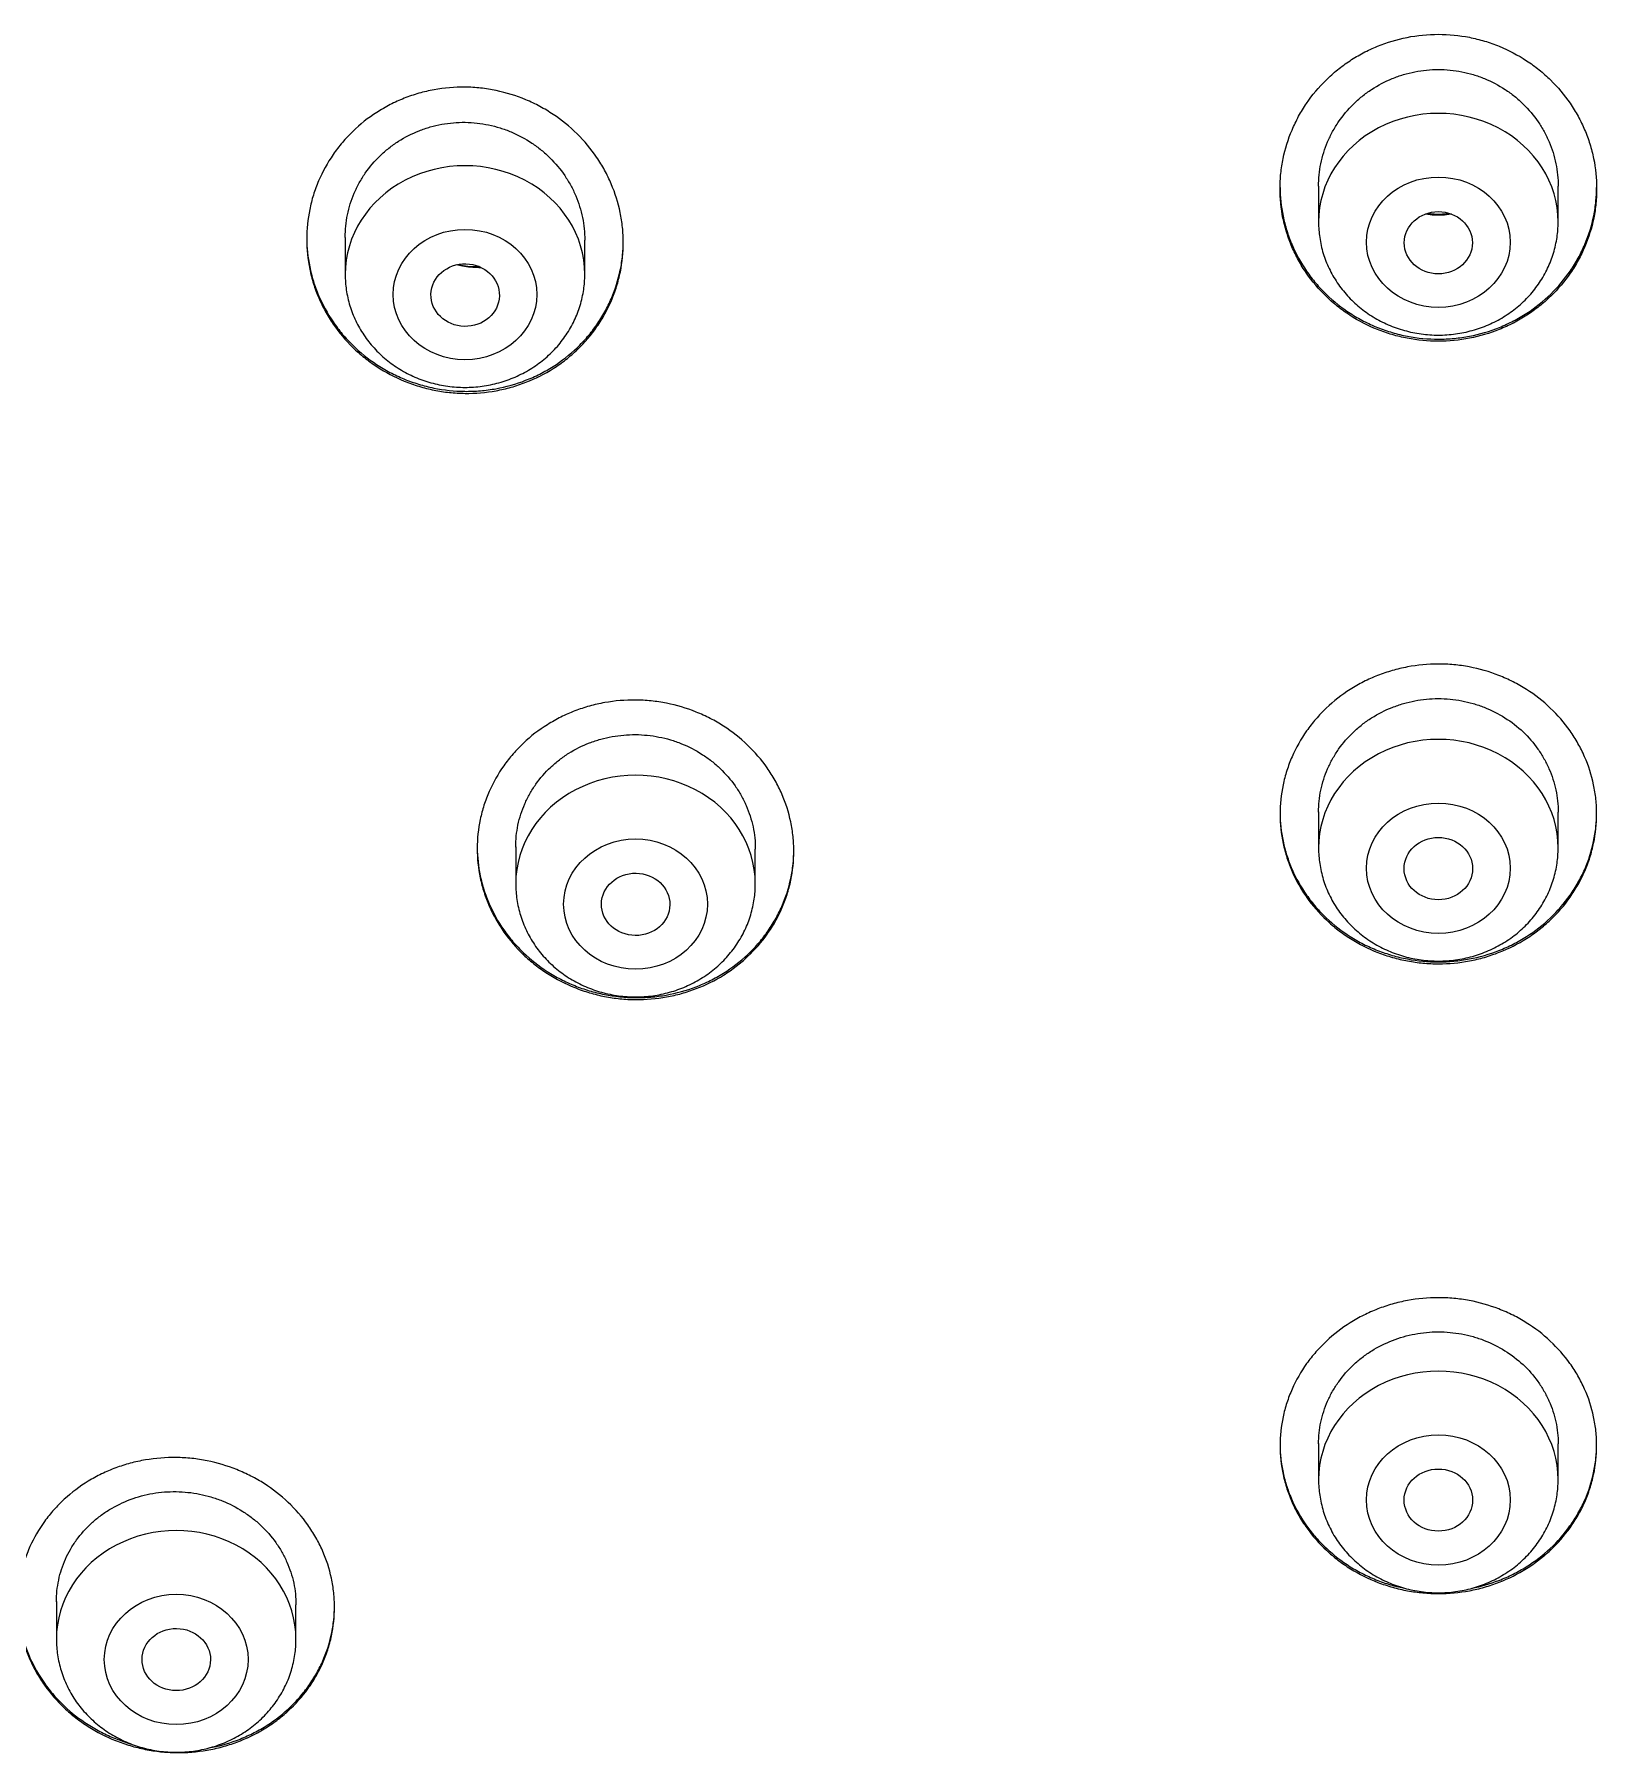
# Model space of a CAD drawing. Header units: millimetres. Extents: x 863 to 5283, y 810 to 2397.
# Drawn here: x 1634.404 to 1636.23, y 1445.844 to 1447.851 of the extents above; entities that cross this region are included whole.
import ezdxf

# ---------------------------------------------------------------- set-up
doc = ezdxf.new("R2010")
doc.units = ezdxf.units.MM
doc.layers.add('Wbudowane', color=175, linetype='Continuous')

# ---------------------------------------------------------------- blocks, each defined once
blk = doc.blocks.new('Z$W@#21058')
for p, q in [((19.72, 141.81), (19.72, 141.7681)), ((20, 141.7681), (20, 141.8098)), ((18.5825, 141.7502), (18.5825, 141.707)), ((18.8625, 141.707), (18.8625, 141.7469)), ((18.7391, 141.716), (18.7372, 141.716)), ((19.72, 141.079), (19.72, 141.0368)), ((20, 141.0368), (20, 141.0786)), ((18.7818, 141.0382), (18.7818, 140.9949)), ((19.0618, 140.9949), (19.0618, 141.0355)), ((19.72, 140.3409), (19.72, 140.2987)), ((20, 140.2987), (20, 140.3406)), ((18.245, 140.1565), (18.245, 140.1124)), ((18.525, 140.1124), (18.525, 140.1524))]:
    blk.add_line(p, q)
for centre, radius, start, end in [((19.8577, 141.8778), 0.1002, 263.7838, 265.7332), ((19.86, 141.8859), 0.1085, 264.8599, 275.1413), ((19.86, 141.8817), 0.1054, 264.8499, 275.1501), ((19.8623, 141.8778), 0.1003, 274.2695, 276.223), ((18.7368, 141.8188), 0.1028, 257.6804, 270.2715), ((18.7383, 141.8213), 0.1064, 270.2513, 271.6309)]:
    blk.add_arc(centre, radius, start, end)
for centre, end_param in [((19.86, 141.7681), 3.141598), ((18.7225, 141.707), 3.141598), ((19.86, 141.0368), 3.141593), ((18.9218, 140.9949), 3.141593), ((19.86, 140.2987), 3.141593), ((18.385, 140.1124), 3.141593)]:
    blk.add_ellipse(centre, major_axis=(0.14, 0), ratio=0.906308, start_param=0, end_param=end_param)
for centre, major_axis, ratio in [((19.86, 141.7445), (0.084, 0), 0.906308), ((19.86, 141.7438), (-0.0398, 0), 0.914508), ((18.7225, 141.6834), (0.084, 0), 0.906308), ((18.7227, 141.6827), (0.04, -0.001), 0.913562), ((19.86, 141.0131), (0.084, 0), 0.906308), ((18.9218, 140.9712), (0.084, 0), 0.906308), ((19.86, 141.0127), (0.04, 0), 0.910352), ((18.9219, 140.9709), (0.04, -0.0005), 0.909997), ((19.86, 140.275), (0.084, 0), 0.906308), ((19.86, 140.2749), (-0.04, 0), 0.907695), ((18.385, 140.0887), (0.084, 0), 0.906308), ((18.3851, 140.0886), (0.04, -0.0003), 0.907086)]:
    blk.add_ellipse(centre, major_axis=major_axis, ratio=ratio)
for points, knots in [([(19.86, 141.6288), (19.8477, 141.6288), (19.8356, 141.63), (19.8178, 141.6334), (19.8119, 141.6348), (19.8002, 141.6382), (19.7944, 141.6403), (19.7776, 141.647), (19.7669, 141.6525), (19.7518, 141.6623), (19.7469, 141.6658), (19.7375, 141.6733), (19.733, 141.6772), (19.7203, 141.6896), (19.7126, 141.6986), (19.7025, 141.7132), (19.6994, 141.7183), (19.6937, 141.7286), (19.6886, 141.7391), (19.6846, 141.75), (19.6811, 141.7612), (19.6796, 141.7669), (19.6761, 141.7841), (19.675, 141.7957), (19.675, 141.8131), (19.6753, 141.819), (19.6765, 141.8307), (19.6774, 141.8365), (19.6809, 141.8536), (19.6844, 141.8648), (19.6913, 141.881), (19.6939, 141.8864), (19.6996, 141.8968), (19.7026, 141.9018), (19.7126, 141.9164), (19.7202, 141.9255), (19.7331, 141.9382), (19.7376, 141.9422), (19.7469, 141.9497), (19.7566, 141.9568), (19.7669, 141.9629), (19.7776, 141.9685), (19.7832, 141.9711), (19.8, 141.978), (19.8116, 141.9815), (19.8354, 141.9862), (19.8477, 141.9874), (19.86, 141.9874)], [0, 0, 0, 0, 0.0625, 0.0625, 0.09375, 0.09375, 0.125, 0.125, 0.1875, 0.1875, 0.21875, 0.21875, 0.25, 0.25, 0.3125, 0.3125, 0.34375, 0.34375, 0.375, 0.40625, 0.40625, 0.4375, 0.4375, 0.5, 0.5, 0.53125, 0.53125, 0.5625, 0.5625, 0.625, 0.625, 0.65625, 0.65625, 0.6875, 0.6875, 0.75, 0.75, 0.78125, 0.78125, 0.8125, 0.84375, 0.84375, 0.875, 0.875, 0.9375, 0.9375, 1, 1, 1, 1]), ([(19.86, 141.9874), (19.8723, 141.9874), (19.8844, 141.9862), (19.9022, 141.9827), (19.9081, 141.9812), (19.9197, 141.9778), (19.9255, 141.9757), (19.9424, 141.9688), (19.953, 141.9632), (19.9681, 141.9533), (19.973, 141.9498), (19.9824, 141.9422), (19.9869, 141.9382), (19.9996, 141.9257), (20.0072, 141.9166), (20.0173, 141.9019), (20.0205, 141.8968), (20.0261, 141.8864), (20.0312, 141.8759), (20.0353, 141.8649), (20.0388, 141.8537), (20.0403, 141.8479), (20.0438, 141.8307), (20.045, 141.8191), (20.045, 141.8017), (20.0447, 141.7959), (20.0436, 141.7842), (20.0427, 141.7784), (20.0392, 141.7612), (20.0357, 141.7501), (20.0289, 141.734), (20.0263, 141.7286), (20.0206, 141.7183), (20.0175, 141.7133), (20.0075, 141.6988), (19.9999, 141.6898), (19.987, 141.6772), (19.9825, 141.6733), (19.9732, 141.6659), (19.9635, 141.6589), (19.9531, 141.6529), (19.9424, 141.6473), (19.9368, 141.6448), (19.92, 141.638), (19.9084, 141.6346), (19.8846, 141.63), (19.8723, 141.6288), (19.86, 141.6288)], [0, 0, 0, 0, 0.0625, 0.0625, 0.09375, 0.09375, 0.125, 0.125, 0.1875, 0.1875, 0.21875, 0.21875, 0.25, 0.25, 0.3125, 0.3125, 0.34375, 0.34375, 0.375, 0.40625, 0.40625, 0.4375, 0.4375, 0.5, 0.5, 0.53125, 0.53125, 0.5625, 0.5625, 0.625, 0.625, 0.65625, 0.65625, 0.6875, 0.6875, 0.75, 0.75, 0.78125, 0.78125, 0.8125, 0.84375, 0.84375, 0.875, 0.875, 0.9375, 0.9375, 1, 1, 1, 1]), ([(19.72, 141.8098), (19.72, 141.8098), (19.72, 141.8099), (19.72, 141.8188), (19.7209, 141.8276), (19.7236, 141.8406), (19.7247, 141.845), (19.7274, 141.8535), (19.7304, 141.8618), (19.7343, 141.8698), (19.7386, 141.8776), (19.7409, 141.8815), (19.7486, 141.8927), (19.7543, 141.8996), (19.764, 141.909), (19.7673, 141.912), (19.7744, 141.9178), (19.7782, 141.9205), (19.7896, 141.928), (19.7976, 141.9322), (19.8104, 141.9374), (19.8147, 141.939), (19.8236, 141.9416), (19.8281, 141.9427), (19.8416, 141.9454), (19.8507, 141.9463), (19.8646, 141.9463), (19.8692, 141.946), (19.8784, 141.9451), (19.8875, 141.9438), (19.8964, 141.9416), (19.9052, 141.939), (19.9096, 141.9374), (19.9224, 141.9322), (19.9304, 141.928), (19.9418, 141.9205), (19.9455, 141.9178), (19.9526, 141.9121), (19.956, 141.909), (19.9657, 141.8996), (19.9715, 141.8927), (19.9791, 141.8815), (19.9814, 141.8776), (19.9857, 141.8698), (19.9896, 141.8618), (19.9927, 141.8535), (19.9953, 141.845), (19.9964, 141.8406), (19.9991, 141.8275), (20, 141.8187), (20, 141.8098)], [0, 0, 0, 0, 0.000538, 0.000538, 0.063005, 0.063005, 0.094238, 0.094238, 0.125471, 0.156704, 0.156704, 0.187937, 0.187937, 0.250404, 0.250404, 0.281637, 0.281637, 0.31287, 0.31287, 0.375336, 0.375336, 0.40657, 0.40657, 0.437803, 0.437803, 0.500269, 0.500269, 0.531502, 0.531502, 0.562735, 0.593969, 0.593969, 0.625202, 0.625202, 0.687668, 0.687668, 0.718901, 0.718901, 0.750135, 0.750135, 0.812601, 0.812601, 0.843834, 0.843834, 0.875067, 0.9063, 0.9063, 0.937534, 0.937534, 1, 1, 1, 1]), ([(18.5375, 141.748), (18.5375, 141.7598), (18.5387, 141.7713), (18.5422, 141.7884), (18.5436, 141.794), (18.5471, 141.8052), (18.5492, 141.8108), (18.5561, 141.827), (18.5617, 141.8372), (18.5717, 141.8518), (18.5753, 141.8565), (18.5831, 141.8656), (18.5871, 141.8699), (18.5999, 141.8823), (18.6092, 141.8897), (18.6244, 141.8994), (18.6297, 141.9025), (18.6404, 141.908), (18.6513, 141.9129), (18.6627, 141.9168), (18.6744, 141.9201), (18.6803, 141.9215), (18.6984, 141.9248), (18.7104, 141.9258), (18.7286, 141.9256), (18.7347, 141.9252), (18.7469, 141.9239), (18.7529, 141.9229), (18.7708, 141.9192), (18.7823, 141.9156), (18.7992, 141.9086), (18.8047, 141.906), (18.8154, 141.9002), (18.8206, 141.8971), (18.8356, 141.8872), (18.8449, 141.8796), (18.8621, 141.8626), (18.8697, 141.8535), (18.8797, 141.8388), (18.8828, 141.8338), (18.8885, 141.8234), (18.8911, 141.818), (18.898, 141.8017), (18.9015, 141.7906), (18.9051, 141.7735), (18.906, 141.7677), (18.9072, 141.756), (18.9075, 141.7501), (18.9075, 141.7327), (18.9064, 141.7212), (18.9029, 141.7041), (18.9014, 141.6984), (18.898, 141.6873), (18.8939, 141.6764), (18.8888, 141.6659), (18.8832, 141.6557), (18.8801, 141.6507), (18.87, 141.6361), (18.8623, 141.6272), (18.8496, 141.615), (18.8451, 141.6111), (18.8357, 141.6037), (18.8308, 141.6002), (18.8156, 141.5906), (18.805, 141.5852), (18.7881, 141.5787), (18.7823, 141.5767), (18.7706, 141.5734), (18.7647, 141.5721), (18.7469, 141.5688), (18.7348, 141.5678), (18.7164, 141.568), (18.7103, 141.5683), (18.6982, 141.5696), (18.6863, 141.5714), (18.6745, 141.5744), (18.6629, 141.5779), (18.6571, 141.58), (18.6402, 141.5869), (18.6296, 141.5925), (18.6145, 141.6024), (18.6096, 141.6059), (18.6002, 141.6135), (18.5957, 141.6174), (18.5829, 141.6299), (18.5753, 141.6389), (18.5652, 141.6536), (18.5621, 141.6587), (18.5564, 141.669), (18.5513, 141.6796), (18.5472, 141.6905), (18.5437, 141.7016), (18.5422, 141.7073), (18.5387, 141.7246), (18.5375, 141.7363), (18.5375, 141.748)], [0, 0, 0, 0, 0.03125, 0.03125, 0.046875, 0.046875, 0.0625, 0.0625, 0.09375, 0.09375, 0.109375, 0.109375, 0.125, 0.125, 0.15625, 0.15625, 0.171875, 0.171875, 0.1875, 0.203125, 0.203125, 0.21875, 0.21875, 0.25, 0.25, 0.265625, 0.265625, 0.28125, 0.28125, 0.3125, 0.3125, 0.328125, 0.328125, 0.34375, 0.34375, 0.375, 0.375, 0.40625, 0.40625, 0.421875, 0.421875, 0.4375, 0.4375, 0.46875, 0.46875, 0.484375, 0.484375, 0.5, 0.5, 0.53125, 0.53125, 0.546875, 0.546875, 0.5625, 0.578125, 0.578125, 0.59375, 0.59375, 0.625, 0.625, 0.640625, 0.640625, 0.65625, 0.65625, 0.6875, 0.6875, 0.703125, 0.703125, 0.71875, 0.71875, 0.75, 0.75, 0.765625, 0.765625, 0.78125, 0.796875, 0.796875, 0.8125, 0.8125, 0.84375, 0.84375, 0.859375, 0.859375, 0.875, 0.875, 0.90625, 0.90625, 0.921875, 0.921875, 0.9375, 0.953125, 0.953125, 0.96875, 0.96875, 1, 1, 1, 1]), ([(18.5825, 141.75), (18.5825, 141.7501), (18.5825, 141.7502), (18.5825, 141.759), (18.5834, 141.7678), (18.5861, 141.7808), (18.5872, 141.7851), (18.5898, 141.7936), (18.5929, 141.8019), (18.5968, 141.8098), (18.6011, 141.8176), (18.6034, 141.8214), (18.6111, 141.8325), (18.6169, 141.8393), (18.6266, 141.8487), (18.63, 141.8516), (18.6371, 141.8573), (18.6408, 141.8599), (18.6523, 141.8673), (18.6603, 141.8714), (18.6731, 141.8764), (18.6775, 141.8779), (18.6863, 141.8804), (18.6908, 141.8814), (18.7043, 141.8839), (18.7134, 141.8847), (18.7274, 141.8845), (18.732, 141.8842), (18.7411, 141.8832), (18.7502, 141.8817), (18.7591, 141.8794), (18.7679, 141.8767), (18.7723, 141.8751), (18.785, 141.8697), (18.793, 141.8654), (18.8044, 141.8578), (18.8081, 141.8551), (18.8152, 141.8493), (18.8186, 141.8463), (18.8282, 141.8367), (18.834, 141.8298), (18.8416, 141.8186), (18.8439, 141.8147), (18.8482, 141.8069), (18.8521, 141.7989), (18.8551, 141.7905), (18.8578, 141.7821), (18.8589, 141.7777), (18.8616, 141.7646), (18.8625, 141.7558), (18.8625, 141.7469)], [0, 0, 0, 0, 0.000458, 0.000458, 0.062929, 0.062929, 0.094165, 0.094165, 0.125401, 0.156636, 0.156636, 0.187872, 0.187872, 0.250343, 0.250343, 0.281579, 0.281579, 0.312815, 0.312815, 0.375286, 0.375286, 0.406522, 0.406522, 0.437758, 0.437758, 0.500229, 0.500229, 0.531465, 0.531465, 0.5627, 0.593936, 0.593936, 0.625172, 0.625172, 0.687643, 0.687643, 0.718879, 0.718879, 0.750114, 0.750114, 0.812586, 0.812586, 0.843822, 0.843822, 0.875057, 0.906293, 0.906293, 0.937529, 0.937529, 1, 1, 1, 1]), ([(19.675, 141.8086), (19.6751, 141.7972), (19.6763, 141.786), (19.6797, 141.7694), (19.6811, 141.7637), (19.6846, 141.7525), (19.6867, 141.7469), (19.6936, 141.7307), (19.6992, 141.7205), (19.7093, 141.7059), (19.7129, 141.7012), (19.7206, 141.6921), (19.7247, 141.6878), (19.7375, 141.6754), (19.7468, 141.668), (19.762, 141.6582), (19.7672, 141.6551), (19.778, 141.6496), (19.7889, 141.6446), (19.8003, 141.6407), (19.8119, 141.6372), (19.8179, 141.6358), (19.8359, 141.6324), (19.848, 141.6312), (19.8662, 141.6312), (19.8723, 141.6315), (19.8845, 141.6327), (19.8905, 141.6336), (19.9084, 141.637), (19.92, 141.6405), (19.9369, 141.6472), (19.9424, 141.6498), (19.9532, 141.6553), (19.9584, 141.6584), (19.9734, 141.6681), (19.9827, 141.6756), (20, 141.6923), (20.0076, 141.7013), (20.0176, 141.7159), (20.0206, 141.7209), (20.0263, 141.7312), (20.0289, 141.7366), (20.0358, 141.7528), (20.0392, 141.7639), (20.0427, 141.7811), (20.0436, 141.7869), (20.0447, 141.7979), (20.0449, 141.8031), (20.045, 141.8083)], [0, 0, 0, 0, 0.0606262, 0.0606262, 0.0920581, 0.0920581, 0.1234901, 0.1234901, 0.186354, 0.186354, 0.217786, 0.217786, 0.2492179, 0.2492179, 0.3120819, 0.3120819, 0.3435138, 0.3435138, 0.3749458, 0.4063778, 0.4063778, 0.4378097, 0.4378097, 0.5006737, 0.5006737, 0.5321056, 0.5321056, 0.5635376, 0.5635376, 0.6264015, 0.6264015, 0.6578335, 0.6578335, 0.6892654, 0.6892654, 0.7521294, 0.7521294, 0.8149933, 0.8149933, 0.8464253, 0.8464253, 0.8778572, 0.8778572, 0.9407211, 0.9407211, 0.9721531, 0.9721531, 1, 1, 1, 1]), ([(19.72, 141.7681), (19.72, 141.7614), (19.7209, 141.7501), (19.725, 141.7311), (19.7319, 141.7137), (19.7415, 141.6969), (19.7534, 141.6817), (19.7676, 141.6682), (19.7836, 141.6568), (19.8013, 141.6477), (19.8202, 141.641), (19.8399, 141.6369), (19.86, 141.6355), (19.8801, 141.6369), (19.8998, 141.641), (19.9187, 141.6477), (19.9364, 141.6568), (19.9525, 141.6683), (19.9667, 141.6818), (19.9786, 141.697), (19.9881, 141.7139), (19.995, 141.7314), (19.9991, 141.7502), (20, 141.7615), (20, 141.7681)], [0, 0, 0, 0, 0.043416, 0.088242, 0.133206, 0.178365, 0.223751, 0.269371, 0.315209, 0.361231, 0.407394, 0.453652, 0.499964, 0.546286, 0.592577, 0.638793, 0.684885, 0.730809, 0.776522, 0.822, 0.867242, 0.912272, 0.95714, 1, 1, 1, 1]), ([(18.5375, 141.7493), (18.5376, 141.738), (18.5388, 141.7268), (18.5422, 141.7102), (18.5436, 141.7045), (18.5471, 141.6933), (18.5492, 141.6877), (18.5561, 141.6715), (18.5617, 141.6612), (18.5717, 141.6466), (18.5753, 141.6418), (18.583, 141.6327), (18.5871, 141.6283), (18.5998, 141.6158), (18.6091, 141.6083), (18.6242, 141.5984), (18.6295, 141.5953), (18.6402, 141.5896), (18.6511, 141.5845), (18.6625, 141.5804), (18.6741, 141.5769), (18.68, 141.5754), (18.6981, 141.5717), (18.7101, 141.5705), (18.7283, 141.5702), (18.7344, 141.5704), (18.7466, 141.5715), (18.7527, 141.5723), (18.7706, 141.5755), (18.7822, 141.5788), (18.799, 141.5853), (18.8046, 141.5878), (18.8154, 141.5932), (18.8206, 141.5962), (18.8356, 141.6057), (18.845, 141.613), (18.858, 141.6254), (18.862, 141.6297), (18.8697, 141.6387), (18.8768, 141.6479), (18.883, 141.6579), (18.8887, 141.6681), (18.8913, 141.6735), (18.8982, 141.6896), (18.9017, 141.7007), (18.9052, 141.7177), (18.9061, 141.7235), (18.9072, 141.7348), (18.9075, 141.7402), (18.9075, 141.7456)], [0, 0, 0, 0, 0.060486, 0.060486, 0.091879, 0.091879, 0.123272, 0.123272, 0.186059, 0.186059, 0.217452, 0.217452, 0.248845, 0.248845, 0.311631, 0.311631, 0.343025, 0.343025, 0.374418, 0.405811, 0.405811, 0.437204, 0.437204, 0.499991, 0.499991, 0.531384, 0.531384, 0.562777, 0.562777, 0.625564, 0.625564, 0.656957, 0.656957, 0.68835, 0.68835, 0.751137, 0.751137, 0.78253, 0.78253, 0.813923, 0.845316, 0.845316, 0.876709, 0.876709, 0.939496, 0.939496, 0.970889, 0.970889, 1, 1, 1, 1]), ([(18.7388, 141.7149), (18.7323, 141.7149), (18.7258, 141.7154), (18.7172, 141.717), (18.7148, 141.7175), (18.7125, 141.7181)], [0, 0, 0, 0, 0.726371, 0.726371, 1, 1, 1, 1]), ([(18.5825, 141.707), (18.5825, 141.7003), (18.5834, 141.689), (18.5875, 141.67), (18.5944, 141.6526), (18.6039, 141.6358), (18.6159, 141.6206), (18.6301, 141.6071), (18.6461, 141.5957), (18.6638, 141.5865), (18.6826, 141.5799), (18.7023, 141.5758), (18.7225, 141.5744), (18.7426, 141.5758), (18.7623, 141.5799), (18.7812, 141.5866), (18.7989, 141.5957), (18.815, 141.6072), (18.8292, 141.6207), (18.8411, 141.6359), (18.8506, 141.6528), (18.8575, 141.6702), (18.8616, 141.6891), (18.8625, 141.7004), (18.8625, 141.707)], [0, 0, 0, 0, 0.043416, 0.088242, 0.133206, 0.178365, 0.223751, 0.269371, 0.315209, 0.361231, 0.407394, 0.453652, 0.499964, 0.546286, 0.592577, 0.638793, 0.684885, 0.730809, 0.776522, 0.822, 0.867242, 0.912272, 0.95714, 1, 1, 1, 1]), ([(19.675, 141.0764), (19.675, 141.0879), (19.6762, 141.0993), (19.6797, 141.116), (19.6812, 141.1216), (19.6847, 141.1326), (19.6867, 141.138), (19.6937, 141.1539), (19.6993, 141.164), (19.7094, 141.1783), (19.713, 141.1829), (19.7207, 141.1918), (19.7248, 141.1961), (19.7376, 141.2082), (19.7469, 141.2155), (19.762, 141.2252), (19.7673, 141.2282), (19.778, 141.2336), (19.7889, 141.2385), (19.8003, 141.2424), (19.8118, 141.2457), (19.8178, 141.2471), (19.8357, 141.2505), (19.8478, 141.2517), (19.8659, 141.2517), (19.872, 141.2514), (19.8841, 141.2503), (19.8902, 141.2494), (19.908, 141.2461), (19.9196, 141.2427), (19.9364, 141.2361), (19.9419, 141.2336), (19.9527, 141.2282), (19.9579, 141.2252), (19.9729, 141.2157), (19.9822, 141.2084), (19.9995, 141.1921), (20.0072, 141.1832), (20.0172, 141.1689), (20.0203, 141.164), (20.026, 141.1539), (20.0286, 141.1487), (20.0356, 141.1328), (20.0391, 141.1219), (20.0426, 141.1051), (20.0435, 141.0994), (20.0447, 141.0879), (20.045, 141.0822), (20.045, 141.0651), (20.0438, 141.0538), (20.0403, 141.0369), (20.0389, 141.0312), (20.0354, 141.0203), (20.0313, 141.0096), (20.0262, 140.9992), (20.0205, 140.9892), (20.0174, 140.9842), (20.0073, 140.9698), (19.9996, 140.961), (19.9869, 140.9489), (19.9824, 140.945), (19.973, 140.9377), (19.9681, 140.9342), (19.953, 140.9247), (19.9424, 140.9193), (19.9256, 140.9127), (19.9198, 140.9107), (19.9081, 140.9073), (19.9023, 140.9059), (19.8845, 140.9026), (19.8725, 140.9014), (19.8541, 140.9014), (19.848, 140.9017), (19.836, 140.9028), (19.824, 140.9045), (19.8123, 140.9072), (19.8006, 140.9106), (19.7948, 140.9125), (19.778, 140.9191), (19.7673, 140.9245), (19.7523, 140.934), (19.7474, 140.9374), (19.7379, 140.9448), (19.7334, 140.9486), (19.7206, 140.9607), (19.713, 140.9695), (19.7028, 140.9838), (19.6997, 140.9888), (19.694, 140.9989), (19.6888, 141.0092), (19.6848, 141.0199), (19.6813, 141.0309), (19.6798, 141.0365), (19.6762, 141.0534), (19.675, 141.0648), (19.675, 141.0764)], [0, 0, 0, 0, 0.03125, 0.03125, 0.046875, 0.046875, 0.0625, 0.0625, 0.09375, 0.09375, 0.109375, 0.109375, 0.125, 0.125, 0.15625, 0.15625, 0.171875, 0.171875, 0.1875, 0.203125, 0.203125, 0.21875, 0.21875, 0.25, 0.25, 0.265625, 0.265625, 0.28125, 0.28125, 0.3125, 0.3125, 0.328125, 0.328125, 0.34375, 0.34375, 0.375, 0.375, 0.40625, 0.40625, 0.421875, 0.421875, 0.4375, 0.4375, 0.46875, 0.46875, 0.484375, 0.484375, 0.5, 0.5, 0.53125, 0.53125, 0.546875, 0.546875, 0.5625, 0.578125, 0.578125, 0.59375, 0.59375, 0.625, 0.625, 0.640625, 0.640625, 0.65625, 0.65625, 0.6875, 0.6875, 0.703125, 0.703125, 0.71875, 0.71875, 0.75, 0.75, 0.765625, 0.765625, 0.78125, 0.796875, 0.796875, 0.8125, 0.8125, 0.84375, 0.84375, 0.859375, 0.859375, 0.875, 0.875, 0.90625, 0.90625, 0.921875, 0.921875, 0.9375, 0.953125, 0.953125, 0.96875, 0.96875, 1, 1, 1, 1]), ([(18.7368, 141.0361), (18.7368, 141.0476), (18.738, 141.0589), (18.7415, 141.0757), (18.7429, 141.0812), (18.7465, 141.0921), (18.7485, 141.0976), (18.7555, 141.1134), (18.7611, 141.1234), (18.7712, 141.1376), (18.7748, 141.1422), (18.7826, 141.1511), (18.7866, 141.1553), (18.7994, 141.1674), (18.8087, 141.1745), (18.8239, 141.184), (18.8292, 141.187), (18.8399, 141.1923), (18.8508, 141.1971), (18.8622, 141.2009), (18.8738, 141.2041), (18.8798, 141.2055), (18.8977, 141.2087), (18.9097, 141.2097), (18.9279, 141.2096), (18.9339, 141.2092), (18.9461, 141.208), (18.9521, 141.2071), (18.97, 141.2035), (18.9815, 141.2001), (18.9983, 141.1934), (19.0038, 141.1908), (19.0146, 141.1853), (19.0197, 141.1823), (19.0348, 141.1726), (19.0441, 141.1653), (19.0613, 141.1488), (19.069, 141.1399), (19.079, 141.1256), (19.0821, 141.1207), (19.0878, 141.1105), (19.0904, 141.1052), (19.0974, 141.0893), (19.1008, 141.0784), (19.1044, 141.0616), (19.1053, 141.0559), (19.1065, 141.0444), (19.1068, 141.0387), (19.1068, 141.0216), (19.1056, 141.0103), (19.1021, 140.9934), (19.1006, 140.9878), (19.0971, 140.9769), (19.0931, 140.9662), (19.0879, 140.9559), (19.0823, 140.9459), (19.0791, 140.941), (19.069, 140.9267), (19.0613, 140.9179), (19.0486, 140.9059), (19.0441, 140.9021), (19.0347, 140.8949), (19.0298, 140.8915), (19.0146, 140.882), (19.004, 140.8767), (18.9872, 140.8703), (18.9814, 140.8684), (18.9698, 140.8651), (18.9639, 140.8638), (18.9461, 140.8606), (18.9341, 140.8596), (18.9157, 140.8597), (18.9096, 140.86), (18.8976, 140.8613), (18.8856, 140.863), (18.8739, 140.8659), (18.8623, 140.8693), (18.8565, 140.8714), (18.8396, 140.8781), (18.829, 140.8836), (18.814, 140.8932), (18.8091, 140.8967), (18.7996, 140.9041), (18.7951, 140.908), (18.7824, 140.9202), (18.7747, 140.929), (18.7646, 140.9434), (18.7615, 140.9484), (18.7558, 140.9585), (18.7506, 140.9689), (18.7465, 140.9796), (18.743, 140.9906), (18.7415, 140.9961), (18.738, 141.0131), (18.7368, 141.0245), (18.7368, 141.0361)], [0, 0, 0, 0, 0.03125, 0.03125, 0.046875, 0.046875, 0.0625, 0.0625, 0.09375, 0.09375, 0.109375, 0.109375, 0.125, 0.125, 0.15625, 0.15625, 0.171875, 0.171875, 0.1875, 0.203125, 0.203125, 0.21875, 0.21875, 0.25, 0.25, 0.265625, 0.265625, 0.28125, 0.28125, 0.3125, 0.3125, 0.328125, 0.328125, 0.34375, 0.34375, 0.375, 0.375, 0.40625, 0.40625, 0.421875, 0.421875, 0.4375, 0.4375, 0.46875, 0.46875, 0.484375, 0.484375, 0.5, 0.5, 0.53125, 0.53125, 0.546875, 0.546875, 0.5625, 0.578125, 0.578125, 0.59375, 0.59375, 0.625, 0.625, 0.640625, 0.640625, 0.65625, 0.65625, 0.6875, 0.6875, 0.703125, 0.703125, 0.71875, 0.71875, 0.75, 0.75, 0.765625, 0.765625, 0.78125, 0.796875, 0.796875, 0.8125, 0.8125, 0.84375, 0.84375, 0.859375, 0.859375, 0.875, 0.875, 0.90625, 0.90625, 0.921875, 0.921875, 0.9375, 0.953125, 0.953125, 0.96875, 0.96875, 1, 1, 1, 1]), ([(19.72, 141.0786), (19.72, 141.0873), (19.7209, 141.0958), (19.7235, 141.1086), (19.7247, 141.1129), (19.7273, 141.1212), (19.7304, 141.1293), (19.7343, 141.1371), (19.7386, 141.1447), (19.7409, 141.1485), (19.7486, 141.1594), (19.7544, 141.1661), (19.764, 141.1753), (19.7674, 141.1782), (19.7745, 141.1838), (19.7782, 141.1864), (19.7897, 141.1936), (19.7977, 141.1977), (19.8104, 141.2027), (19.8148, 141.2042), (19.8236, 141.2068), (19.8281, 141.2078), (19.8415, 141.2104), (19.8506, 141.2113), (19.8645, 141.2113), (19.8691, 141.2111), (19.8782, 141.2102), (19.8873, 141.2089), (19.8962, 141.2068), (19.905, 141.2043), (19.9093, 141.2028), (19.9221, 141.1978), (19.9301, 141.1937), (19.9454, 141.1841), (19.9526, 141.1785), (19.9655, 141.1662), (19.9713, 141.1596), (19.9789, 141.1487), (19.9813, 141.1449), (19.9856, 141.1373), (19.9895, 141.1295), (19.9926, 141.1214), (19.9953, 141.1131), (19.9964, 141.1089), (19.9991, 141.096), (20, 141.0874), (20, 141.0786)], [0, 0, 0, 0, 0.0624569, 0.0624569, 0.0937084, 0.0937084, 0.1249598, 0.1562112, 0.1562112, 0.1874627, 0.1874627, 0.2499656, 0.2499656, 0.281217, 0.281217, 0.3124684, 0.3124684, 0.3749713, 0.3749713, 0.4062227, 0.4062227, 0.4374742, 0.4374742, 0.499977, 0.499977, 0.5312285, 0.5312285, 0.5624799, 0.5937313, 0.5937313, 0.6249828, 0.6249828, 0.6874856, 0.6874856, 0.7499885, 0.7499885, 0.8124914, 0.8124914, 0.8437428, 0.8437428, 0.8749943, 0.9062457, 0.9062457, 0.9374971, 0.9374971, 1, 1, 1, 1]), ([(18.7818, 141.0379), (18.7818, 141.0465), (18.7827, 141.0551), (18.7853, 141.0678), (18.7865, 141.0721), (18.7891, 141.0804), (18.7922, 141.0885), (18.7961, 141.0962), (18.8004, 141.1038), (18.8027, 141.1076), (18.8104, 141.1184), (18.8162, 141.125), (18.8259, 141.1341), (18.8293, 141.137), (18.8364, 141.1425), (18.8401, 141.1451), (18.8515, 141.1523), (18.8596, 141.1563), (18.8723, 141.1612), (18.8767, 141.1626), (18.8855, 141.1651), (18.89, 141.1661), (18.9034, 141.1685), (18.9125, 141.1693), (18.9264, 141.1692), (18.931, 141.1689), (18.9401, 141.168), (18.9492, 141.1666), (18.9581, 141.1645), (18.9669, 141.1619), (18.9712, 141.1603), (18.984, 141.1552), (18.992, 141.1511), (19.0034, 141.1437), (19.0071, 141.1411), (19.0142, 141.1355), (19.0176, 141.1326), (19.0273, 141.1233), (19.0331, 141.1166), (19.0407, 141.1057), (19.0431, 141.1019), (19.0474, 141.0942), (19.0513, 141.0864), (19.0544, 141.0783), (19.057, 141.07), (19.0582, 141.0657), (19.0609, 141.0529), (19.0618, 141.0442), (19.0618, 141.0355)], [0, 0, 0, 0, 0.0624524, 0.0624524, 0.093704, 0.093704, 0.1249556, 0.1562071, 0.1562071, 0.1874587, 0.1874587, 0.2499619, 0.2499619, 0.2812135, 0.2812135, 0.3124651, 0.3124651, 0.3749683, 0.3749683, 0.4062198, 0.4062198, 0.4374714, 0.4374714, 0.4999746, 0.4999746, 0.5312262, 0.5312262, 0.5624778, 0.5937294, 0.5937294, 0.624981, 0.624981, 0.6874841, 0.6874841, 0.7187357, 0.7187357, 0.7499873, 0.7499873, 0.8124905, 0.8124905, 0.8437421, 0.8437421, 0.8749937, 0.9062452, 0.9062452, 0.9374968, 0.9374968, 1, 1, 1, 1]), ([(19.675, 141.0777), (19.6751, 141.0665), (19.6763, 141.0555), (19.6797, 141.0391), (19.6812, 141.0335), (19.6847, 141.0225), (19.6867, 141.0171), (19.6937, 141.0012), (19.6993, 140.9912), (19.7094, 140.9769), (19.713, 140.9723), (19.7207, 140.9633), (19.7248, 140.9591), (19.7376, 140.947), (19.7469, 140.9397), (19.7621, 140.9301), (19.7673, 140.9271), (19.778, 140.9217), (19.7889, 140.9168), (19.8003, 140.913), (19.8119, 140.9096), (19.8178, 140.9082), (19.8358, 140.9048), (19.8478, 140.9037), (19.866, 140.9037), (19.872, 140.904), (19.8842, 140.9051), (19.8902, 140.906), (19.9081, 140.9093), (19.9196, 140.9126), (19.9364, 140.9192), (19.942, 140.9217), (19.9527, 140.9271), (19.9579, 140.9301), (19.9729, 140.9396), (19.9823, 140.9469), (19.9995, 140.9632), (20.0072, 140.9721), (20.0172, 140.9863), (20.0203, 140.9912), (20.026, 141.0013), (20.0287, 141.0065), (20.0356, 141.0224), (20.0391, 141.0333), (20.0426, 141.0501), (20.0435, 141.0558), (20.0447, 141.067), (20.045, 141.0724), (20.045, 141.0778)], [0, 0, 0, 0, 0.060854, 0.060854, 0.092216, 0.092216, 0.123577, 0.123577, 0.186301, 0.186301, 0.217663, 0.217663, 0.249025, 0.249025, 0.311748, 0.311748, 0.34311, 0.34311, 0.374472, 0.405834, 0.405834, 0.437195, 0.437195, 0.499919, 0.499919, 0.531281, 0.531281, 0.562642, 0.562642, 0.625366, 0.625366, 0.656728, 0.656728, 0.68809, 0.68809, 0.750813, 0.750813, 0.813537, 0.813537, 0.844899, 0.844899, 0.87626, 0.87626, 0.938984, 0.938984, 0.970346, 0.970346, 1, 1, 1, 1]), ([(18.7368, 141.0371), (18.7369, 141.026), (18.7381, 141.0151), (18.7415, 140.9987), (18.7429, 140.9932), (18.7464, 140.9822), (18.7485, 140.9767), (18.7554, 140.9608), (18.7611, 140.9507), (18.7711, 140.9364), (18.7747, 140.9317), (18.7825, 140.9228), (18.7865, 140.9185), (18.7993, 140.9063), (18.8086, 140.8989), (18.8237, 140.8892), (18.829, 140.8862), (18.8397, 140.8807), (18.8506, 140.8757), (18.8619, 140.8717), (18.8735, 140.8683), (18.8795, 140.8668), (18.8974, 140.8633), (18.9094, 140.8621), (18.9276, 140.8619), (18.9336, 140.8621), (18.9458, 140.8631), (18.9518, 140.8639), (18.9697, 140.8671), (18.9812, 140.8703), (18.9981, 140.8767), (19.0036, 140.8792), (19.0144, 140.8845), (19.0196, 140.8874), (19.0346, 140.8968), (19.044, 140.9039), (19.0569, 140.9161), (19.061, 140.9203), (19.0687, 140.9291), (19.0759, 140.9382), (19.0821, 140.9479), (19.0878, 140.958), (19.0904, 140.9632), (19.0974, 140.979), (19.1009, 140.9899), (19.1044, 141.0066), (19.1053, 141.0123), (19.1065, 141.0235), (19.1068, 141.0289), (19.1068, 141.0343)], [0, 0, 0, 0, 0.060426, 0.060426, 0.091796, 0.091796, 0.123166, 0.123166, 0.185905, 0.185905, 0.217275, 0.217275, 0.248645, 0.248645, 0.311385, 0.311385, 0.342755, 0.342755, 0.374125, 0.405494, 0.405494, 0.436864, 0.436864, 0.499604, 0.499604, 0.530974, 0.530974, 0.562344, 0.562344, 0.625083, 0.625083, 0.656453, 0.656453, 0.687823, 0.687823, 0.750563, 0.750563, 0.781933, 0.781933, 0.813302, 0.844672, 0.844672, 0.876042, 0.876042, 0.938782, 0.938782, 0.970152, 0.970152, 1, 1, 1, 1]), ([(19.72, 141.0368), (19.72, 141.03), (19.7209, 141.0186), (19.7251, 140.9997), (19.732, 140.9822), (19.7415, 140.9654), (19.7535, 140.9503), (19.7677, 140.9368), (19.7837, 140.9254), (19.8014, 140.9162), (19.8203, 140.9096), (19.84, 140.9055), (19.8601, 140.9042), (19.8803, 140.9056), (19.9, 140.9097), (19.9189, 140.9164), (19.9365, 140.9256), (19.9526, 140.937), (19.9668, 140.9506), (19.9787, 140.9658), (19.9882, 140.9826), (19.9951, 141.0001), (19.9991, 141.0189), (20, 141.0302), (20, 141.0368)], [0, 0, 0, 0, 0.043723, 0.08855, 0.133515, 0.178674, 0.224062, 0.269684, 0.315523, 0.361546, 0.407709, 0.453968, 0.500279, 0.546601, 0.592892, 0.639107, 0.685199, 0.73112, 0.776832, 0.822308, 0.867548, 0.912577, 0.957444, 1, 1, 1, 1]), ([(18.7818, 140.9949), (18.7818, 140.9882), (18.7827, 140.9768), (18.7869, 140.9578), (18.7938, 140.9404), (18.8033, 140.9235), (18.8153, 140.9084), (18.8294, 140.8949), (18.8455, 140.8835), (18.8632, 140.8744), (18.8821, 140.8677), (18.9018, 140.8637), (18.9219, 140.8623), (18.942, 140.8637), (18.9618, 140.8678), (18.9806, 140.8745), (18.9983, 140.8837), (19.0144, 140.8951), (19.0285, 140.9087), (19.0405, 140.9239), (19.05, 140.9408), (19.0569, 140.9583), (19.0609, 140.9771), (19.0618, 140.9883), (19.0618, 140.9949)], [0, 0, 0, 0, 0.043723, 0.08855, 0.133515, 0.178674, 0.224062, 0.269684, 0.315523, 0.361546, 0.407709, 0.453968, 0.500279, 0.546601, 0.592892, 0.639107, 0.685199, 0.73112, 0.776832, 0.822308, 0.867548, 0.912577, 0.957444, 1, 1, 1, 1]), ([(19.675, 140.3384), (19.675, 140.3498), (19.6762, 140.3611), (19.6797, 140.3776), (19.6812, 140.3831), (19.6847, 140.3939), (19.6868, 140.3993), (19.6937, 140.415), (19.6994, 140.425), (19.7094, 140.439), (19.7131, 140.4436), (19.7208, 140.4524), (19.7249, 140.4566), (19.7376, 140.4686), (19.747, 140.4758), (19.7621, 140.4853), (19.7674, 140.4882), (19.7781, 140.4936), (19.789, 140.4984), (19.8003, 140.5022), (19.8119, 140.5055), (19.8179, 140.5069), (19.8358, 140.5102), (19.8478, 140.5113), (19.8659, 140.5114), (19.872, 140.5111), (19.8841, 140.51), (19.8902, 140.5091), (19.908, 140.5058), (19.9195, 140.5025), (19.9363, 140.496), (19.9419, 140.4936), (19.9526, 140.4882), (19.9578, 140.4853), (19.9728, 140.4759), (19.9822, 140.4688), (19.9994, 140.4526), (20.0071, 140.4439), (20.0172, 140.4298), (20.0203, 140.425), (20.026, 140.415), (20.0286, 140.4098), (20.0356, 140.3941), (20.0391, 140.3833), (20.0426, 140.3668), (20.0435, 140.3611), (20.0447, 140.3498), (20.045, 140.3442), (20.045, 140.3273), (20.0438, 140.3161), (20.0403, 140.2994), (20.0388, 140.2938), (20.0353, 140.283), (20.0313, 140.2724), (20.0261, 140.2622), (20.0205, 140.2522), (20.0173, 140.2474), (20.0072, 140.2332), (19.9995, 140.2244), (19.9868, 140.2125), (19.9823, 140.2087), (19.9729, 140.2015), (19.968, 140.198), (19.9529, 140.1886), (19.9423, 140.1833), (19.9255, 140.1768), (19.9197, 140.1748), (19.9081, 140.1715), (19.9022, 140.1701), (19.8844, 140.1668), (19.8724, 140.1657), (19.8541, 140.1657), (19.848, 140.166), (19.836, 140.1671), (19.824, 140.1687), (19.8123, 140.1714), (19.8007, 140.1747), (19.7949, 140.1766), (19.778, 140.1831), (19.7674, 140.1885), (19.7523, 140.1978), (19.7474, 140.2012), (19.738, 140.2084), (19.7335, 140.2123), (19.7207, 140.2242), (19.713, 140.2329), (19.7029, 140.247), (19.6997, 140.2519), (19.694, 140.2619), (19.6889, 140.2721), (19.6848, 140.2827), (19.6813, 140.2935), (19.6798, 140.299), (19.6762, 140.3158), (19.675, 140.327), (19.675, 140.3384)], [0, 0, 0, 0, 0.03125, 0.03125, 0.046875, 0.046875, 0.0625, 0.0625, 0.09375, 0.09375, 0.109375, 0.109375, 0.125, 0.125, 0.15625, 0.15625, 0.171875, 0.171875, 0.1875, 0.203125, 0.203125, 0.21875, 0.21875, 0.25, 0.25, 0.265625, 0.265625, 0.28125, 0.28125, 0.3125, 0.3125, 0.328125, 0.328125, 0.34375, 0.34375, 0.375, 0.375, 0.40625, 0.40625, 0.421875, 0.421875, 0.4375, 0.4375, 0.46875, 0.46875, 0.484375, 0.484375, 0.5, 0.5, 0.53125, 0.53125, 0.546875, 0.546875, 0.5625, 0.578125, 0.578125, 0.59375, 0.59375, 0.625, 0.625, 0.640625, 0.640625, 0.65625, 0.65625, 0.6875, 0.6875, 0.703125, 0.703125, 0.71875, 0.71875, 0.75, 0.75, 0.765625, 0.765625, 0.78125, 0.796875, 0.796875, 0.8125, 0.8125, 0.84375, 0.84375, 0.859375, 0.859375, 0.875, 0.875, 0.90625, 0.90625, 0.921875, 0.921875, 0.9375, 0.953125, 0.953125, 0.96875, 0.96875, 1, 1, 1, 1]), ([(19.72, 140.3406), (19.72, 140.3491), (19.7209, 140.3576), (19.7236, 140.3702), (19.7247, 140.3744), (19.7273, 140.3826), (19.7304, 140.3906), (19.7343, 140.3983), (19.7386, 140.4059), (19.741, 140.4096), (19.7486, 140.4203), (19.7544, 140.4269), (19.7641, 140.436), (19.7675, 140.4389), (19.7746, 140.4444), (19.7783, 140.4469), (19.7897, 140.4541), (19.7978, 140.4581), (19.8105, 140.4631), (19.8148, 140.4645), (19.8236, 140.467), (19.8281, 140.4681), (19.8415, 140.4706), (19.8506, 140.4714), (19.8645, 140.4715), (19.8691, 140.4712), (19.8782, 140.4704), (19.8872, 140.4692), (19.8961, 140.4671), (19.9049, 140.4646), (19.9093, 140.4632), (19.922, 140.4582), (19.9301, 140.4542), (19.9453, 140.4447), (19.9525, 140.4392), (19.9654, 140.4271), (19.9712, 140.4205), (19.9789, 140.4098), (19.9813, 140.4061), (19.9856, 140.3985), (19.9895, 140.3908), (19.9926, 140.3828), (19.9953, 140.3746), (19.9964, 140.3705), (19.9991, 140.3578), (20, 140.3492), (20, 140.3406)], [0, 0, 0, 0, 0.062414, 0.062414, 0.093667, 0.093667, 0.12492, 0.156173, 0.156173, 0.187426, 0.187426, 0.249932, 0.249932, 0.281184, 0.281184, 0.312437, 0.312437, 0.374943, 0.374943, 0.406196, 0.406196, 0.437449, 0.437449, 0.499954, 0.499954, 0.531207, 0.531207, 0.56246, 0.593713, 0.593713, 0.624966, 0.624966, 0.687471, 0.687471, 0.749977, 0.749977, 0.812483, 0.812483, 0.843736, 0.843736, 0.874989, 0.906241, 0.906241, 0.937494, 0.937494, 1, 1, 1, 1]), ([(18.2, 140.1547), (18.2, 140.1661), (18.2012, 140.1773), (18.2047, 140.1937), (18.2062, 140.1992), (18.2097, 140.21), (18.2118, 140.2153), (18.2187, 140.2309), (18.2244, 140.2407), (18.2345, 140.2546), (18.2381, 140.2592), (18.2459, 140.2679), (18.2499, 140.272), (18.2628, 140.2837), (18.2721, 140.2908), (18.2873, 140.3), (18.2925, 140.3029), (18.3032, 140.3081), (18.3142, 140.3127), (18.3255, 140.3164), (18.3371, 140.3195), (18.3431, 140.3208), (18.361, 140.3238), (18.373, 140.3248), (18.3911, 140.3245), (18.3972, 140.3242), (18.4093, 140.3229), (18.4153, 140.3219), (18.4331, 140.3184), (18.4447, 140.315), (18.4615, 140.3082), (18.467, 140.3057), (18.4777, 140.3002), (18.4829, 140.2973), (18.4979, 140.2877), (18.5072, 140.2804), (18.5245, 140.2641), (18.5321, 140.2553), (18.5422, 140.2412), (18.5453, 140.2363), (18.551, 140.2263), (18.5536, 140.2211), (18.5606, 140.2053), (18.5641, 140.1945), (18.5676, 140.178), (18.5685, 140.1723), (18.5697, 140.161), (18.57, 140.1554), (18.57, 140.1385), (18.5688, 140.1274), (18.5653, 140.1107), (18.5638, 140.1052), (18.5603, 140.0945), (18.5562, 140.0839), (18.5511, 140.0739), (18.5454, 140.064), (18.5423, 140.0591), (18.5321, 140.0451), (18.5245, 140.0365), (18.5117, 140.0248), (18.5072, 140.021), (18.4978, 140.014), (18.4928, 140.0106), (18.4777, 140.0014), (18.4671, 139.9963), (18.4503, 139.99), (18.4445, 139.9882), (18.4329, 139.985), (18.427, 139.9837), (18.4092, 139.9807), (18.3972, 139.9797), (18.3789, 139.98), (18.3728, 139.9803), (18.3608, 139.9816), (18.3489, 139.9834), (18.3371, 139.9863), (18.3255, 139.9898), (18.3198, 139.9918), (18.3029, 139.9985), (18.2923, 140.0039), (18.2773, 140.0135), (18.2724, 140.0169), (18.2629, 140.0243), (18.2585, 140.0281), (18.2457, 140.0402), (18.238, 140.049), (18.2279, 140.0632), (18.2247, 140.0681), (18.219, 140.0781), (18.2139, 140.0884), (18.2098, 140.099), (18.2063, 140.1098), (18.2048, 140.1153), (18.2012, 140.1321), (18.2, 140.1433), (18.2, 140.1547)], [0, 0, 0, 0, 0.03125, 0.03125, 0.046875, 0.046875, 0.0625, 0.0625, 0.09375, 0.09375, 0.109375, 0.109375, 0.125, 0.125, 0.15625, 0.15625, 0.171875, 0.171875, 0.1875, 0.203125, 0.203125, 0.21875, 0.21875, 0.25, 0.25, 0.265625, 0.265625, 0.28125, 0.28125, 0.3125, 0.3125, 0.328125, 0.328125, 0.34375, 0.34375, 0.375, 0.375, 0.40625, 0.40625, 0.421875, 0.421875, 0.4375, 0.4375, 0.46875, 0.46875, 0.484375, 0.484375, 0.5, 0.5, 0.53125, 0.53125, 0.546875, 0.546875, 0.5625, 0.578125, 0.578125, 0.59375, 0.59375, 0.625, 0.625, 0.640625, 0.640625, 0.65625, 0.65625, 0.6875, 0.6875, 0.703125, 0.703125, 0.71875, 0.71875, 0.75, 0.75, 0.765625, 0.765625, 0.78125, 0.796875, 0.796875, 0.8125, 0.8125, 0.84375, 0.84375, 0.859375, 0.859375, 0.875, 0.875, 0.90625, 0.90625, 0.921875, 0.921875, 0.9375, 0.953125, 0.953125, 0.96875, 0.96875, 1, 1, 1, 1]), ([(19.675, 140.3396), (19.6751, 140.3285), (19.6763, 140.3177), (19.6797, 140.3015), (19.6812, 140.296), (19.6847, 140.2852), (19.6868, 140.2798), (19.6937, 140.2641), (19.6994, 140.2542), (19.7094, 140.2401), (19.7131, 140.2355), (19.7208, 140.2267), (19.7249, 140.2225), (19.7377, 140.2106), (19.747, 140.2034), (19.7621, 140.1939), (19.7674, 140.191), (19.7781, 140.1857), (19.789, 140.1808), (19.8004, 140.177), (19.811, 140.174), (19.8159, 140.1728), (19.8209, 140.1718)], [0, 0, 0, 0, 0.140501, 0.140501, 0.213118, 0.213118, 0.285735, 0.285735, 0.430969, 0.430969, 0.503586, 0.503586, 0.576203, 0.576203, 0.721437, 0.721437, 0.794054, 0.794054, 0.866671, 0.939288, 0.939288, 1, 1, 1, 1]), ([(19.8991, 140.1718), (19.9099, 140.174), (19.9205, 140.1771), (19.9364, 140.1832), (19.9419, 140.1856), (19.9526, 140.191), (19.9578, 140.1939), (19.9728, 140.2033), (19.9822, 140.2104), (19.9995, 140.2266), (20.0071, 140.2353), (20.0172, 140.2493), (20.0203, 140.2542), (20.026, 140.2642), (20.0286, 140.2693), (20.0356, 140.285), (20.0391, 140.2958), (20.0426, 140.3124), (20.0435, 140.318), (20.0447, 140.329), (20.045, 140.3343), (20.045, 140.3396)], [0, 0, 0, 0, 0.133135, 0.133135, 0.205756, 0.205756, 0.278378, 0.278378, 0.423622, 0.423622, 0.568866, 0.568866, 0.641488, 0.641488, 0.714109, 0.714109, 0.859353, 0.859353, 0.931975, 0.931975, 1, 1, 1, 1]), ([(18.245, 140.1562), (18.245, 140.1647), (18.2459, 140.1731), (18.2486, 140.1857), (18.2497, 140.1899), (18.2523, 140.198), (18.2554, 140.206), (18.2593, 140.2136), (18.2636, 140.2211), (18.266, 140.2248), (18.2737, 140.2354), (18.2795, 140.2419), (18.2892, 140.2508), (18.2925, 140.2536), (18.2997, 140.259), (18.3034, 140.2615), (18.3148, 140.2685), (18.3229, 140.2724), (18.3356, 140.2771), (18.34, 140.2785), (18.3488, 140.2809), (18.3532, 140.2819), (18.3667, 140.2842), (18.3758, 140.2849), (18.3896, 140.2847), (18.3942, 140.2844), (18.4033, 140.2835), (18.4124, 140.2821), (18.4212, 140.2799), (18.43, 140.2773), (18.4344, 140.2758), (18.4471, 140.2707), (18.4551, 140.2666), (18.4665, 140.2593), (18.4702, 140.2567), (18.4774, 140.2512), (18.4808, 140.2483), (18.4905, 140.2391), (18.4962, 140.2325), (18.5039, 140.2217), (18.5063, 140.218), (18.5106, 140.2104), (18.5145, 140.2026), (18.5176, 140.1946), (18.5203, 140.1864), (18.5214, 140.1822), (18.5241, 140.1696), (18.525, 140.161), (18.525, 140.1524)], [0, 0, 0, 0, 0.0624071, 0.0624071, 0.0936602, 0.0936602, 0.1249133, 0.1561664, 0.1561664, 0.1874195, 0.1874195, 0.2499256, 0.2499256, 0.2811787, 0.2811787, 0.3124318, 0.3124318, 0.374938, 0.374938, 0.4061911, 0.4061911, 0.4374442, 0.4374442, 0.4999504, 0.4999504, 0.5312035, 0.5312035, 0.5624566, 0.5937097, 0.5937097, 0.6249628, 0.6249628, 0.687469, 0.687469, 0.7187221, 0.7187221, 0.7499752, 0.7499752, 0.8124814, 0.8124814, 0.8437345, 0.8437345, 0.8749876, 0.9062407, 0.9062407, 0.9374938, 0.9374938, 1, 1, 1, 1]), ([(19.72, 140.2987), (19.72, 140.292), (19.7209, 140.2806), (19.7251, 140.2616), (19.732, 140.2441), (19.7415, 140.2273), (19.7535, 140.2122), (19.7677, 140.1987), (19.7837, 140.1873), (19.8014, 140.1782), (19.8203, 140.1715), (19.84, 140.1675), (19.8601, 140.1661), (19.8803, 140.1675), (19.9, 140.1716), (19.9189, 140.1783), (19.9365, 140.1875), (19.9526, 140.1989), (19.9668, 140.2125), (19.9787, 140.2277), (19.9882, 140.2445), (19.9951, 140.262), (19.9991, 140.2809), (20, 140.2921), (20, 140.2987)], [0, 0, 0, 0, 0.043723, 0.08855, 0.133515, 0.178674, 0.224062, 0.269684, 0.315523, 0.361546, 0.407709, 0.453968, 0.500279, 0.546601, 0.592892, 0.639107, 0.685199, 0.73112, 0.776832, 0.822308, 0.867548, 0.912577, 0.957444, 1, 1, 1, 1]), ([(18.2, 140.1558), (18.2001, 140.1448), (18.2013, 140.134), (18.2047, 140.1178), (18.2062, 140.1123), (18.2097, 140.1014), (18.2118, 140.096), (18.2187, 140.0803), (18.2244, 140.0703), (18.2344, 140.0561), (18.238, 140.0515), (18.2458, 140.0427), (18.2498, 140.0384), (18.2626, 140.0263), (18.2719, 140.0191), (18.2871, 140.0094), (18.2923, 140.0064), (18.303, 140.0009), (18.3139, 139.996), (18.3252, 139.992), (18.3316, 139.9901), (18.3322, 139.99), (18.3328, 139.9898)], [0, 0, 0, 0, 0.148534, 0.148534, 0.225242, 0.225242, 0.30195, 0.30195, 0.455366, 0.455366, 0.532075, 0.532075, 0.608783, 0.608783, 0.762199, 0.762199, 0.838907, 0.838907, 0.915615, 0.992324, 0.992324, 1, 1, 1, 1]), ([(18.4232, 139.9853), (18.4343, 139.9873), (18.4451, 139.9903), (18.4612, 139.9962), (18.4667, 139.9986), (18.4775, 140.0038), (18.4827, 140.0066), (18.4977, 140.0158), (18.5071, 140.0227), (18.52, 140.0346), (18.5241, 140.0388), (18.5318, 140.0474), (18.539, 140.0563), (18.5452, 140.0659), (18.551, 140.0758), (18.5536, 140.0809), (18.5606, 140.0965), (18.5641, 140.1072), (18.5676, 140.1237), (18.5685, 140.1293), (18.5697, 140.1402), (18.57, 140.1456), (18.57, 140.1509)], [0, 0, 0, 0, 0.135384, 0.135384, 0.207779, 0.207779, 0.280173, 0.280173, 0.424961, 0.424961, 0.497355, 0.497355, 0.56975, 0.642144, 0.642144, 0.714538, 0.714538, 0.859327, 0.859327, 0.931721, 0.931721, 1, 1, 1, 1]), ([(18.245, 140.1124), (18.245, 140.1056), (18.2459, 140.0943), (18.2501, 140.0753), (18.257, 140.0578), (18.2665, 140.041), (18.2785, 140.0259), (18.2927, 140.0124), (18.3087, 140.001), (18.3264, 139.9919), (18.3453, 139.9852), (18.365, 139.9812), (18.3851, 139.9798), (18.4053, 139.9812), (18.425, 139.9853), (18.4439, 139.992), (18.4615, 140.0012), (18.4776, 140.0126), (18.4918, 140.0262), (18.5037, 140.0414), (18.5132, 140.0582), (18.5201, 140.0757), (18.5241, 140.0946), (18.525, 140.1058), (18.525, 140.1124)], [0, 0, 0, 0, 0.043723, 0.08855, 0.133515, 0.178674, 0.224062, 0.269684, 0.315523, 0.361546, 0.407709, 0.453968, 0.500279, 0.546601, 0.592892, 0.639107, 0.685199, 0.73112, 0.776832, 0.822308, 0.867548, 0.912577, 0.957444, 1, 1, 1, 1])]:
    blk.add_open_spline(points, degree=3, knots=knots)
for points in [[(19.8505, 141.7767), (19.8486, 141.7769), (19.8467, 141.7771), (19.8448, 141.7774)], [(19.8503, 141.7778), (19.8504, 141.7778), (19.8505, 141.7774), (19.8505, 141.7767)], [(19.8695, 141.7767), (19.8695, 141.7774), (19.8696, 141.7778), (19.8697, 141.7778)], [(19.8752, 141.7774), (19.8733, 141.7771), (19.8714, 141.7769), (19.8695, 141.7767)], [(18.7391, 141.716), (18.739, 141.716), (18.7389, 141.7156), (18.7388, 141.7149)]]:
    blk.add_open_spline(points, degree=3)

msp = doc.modelspace()

# ---------------------------------------------------------------- block references
at = {"layer": 'Wbudowane'}
msp.add_blockref('Z$W@#21058', (1616.1848, 1305.8637), dxfattribs=at)

doc.saveas('drawing.dxf')
